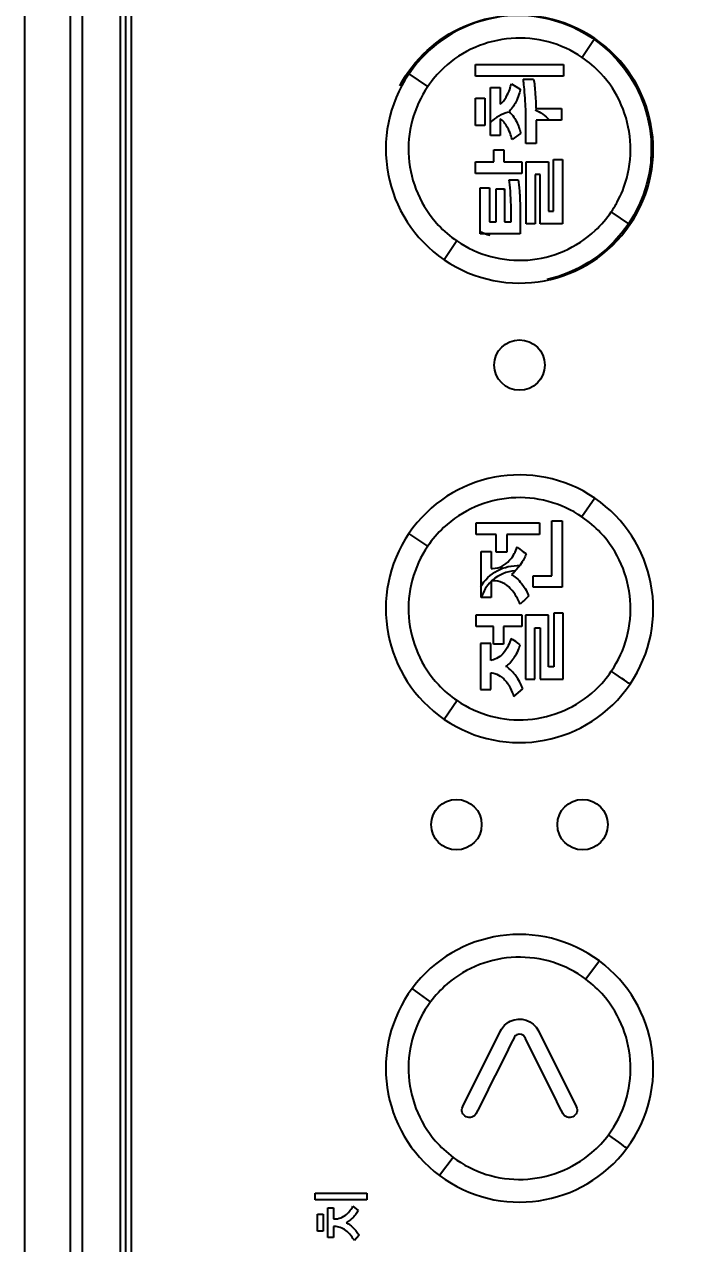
# Model space of a CAD drawing. Header units: millimetres. Extents: x 28 to 3046, y 8 to 3716.
# Drawn here: x 895.29 to 921.46, y 1261.93 to 1310.21 of the extents above; entities that cross this region are included whole.
import ezdxf

# ---------------------------------------------------------------- set-up
doc = ezdxf.new("R2010")
doc.units = ezdxf.units.MM
doc.layers.get('Defpoints').update_dxf_attribs({"linetype": 'CONTINUOUS'})
doc.layers.add('1LINE', color=7, linetype='CONTINUOUS')
doc.styles.add('Annotative', font='malgun.ttf')
doc.dimstyles.new('WOO', dxfattribs={"dimtxt": 20, "dimasz": 2, "dimexe": 1.25, "dimexo": 0.3, "dimgap": 1, "dimtad": 1, "dimdec": 1, "dimzin": 1, "dimdsep": 46, "dimtxsty": 'Annotative', "dimcen": 0, "dimclrd": 1, "dimclre": 1, "dimclrt": 2, "dimadec": 0, "dimazin": 0, "dimtfac": 1, "dimtdec": 1, "dimtofl": 0, "dimtmove": 0, "dimatfit": 3, "dimfxl": 0, "dimarcsym": 0})

# ---------------------------------------------------------------- blocks, each defined once
blk = doc.blocks.new('*D8')
at = {"layer": '1LINE', "color": 1, "lineweight": -2}
for p, q in [((895.291, 1316.345), (895.291, 1490.403)), ((1363.902, 1161.266), (1363.902, 1490.403)), ((897.291, 1489.153), (1361.902, 1489.153))]:
    blk.add_line(p, q, dxfattribs=at)
at = {"layer": '1LINE', "color": 1}
for points in [[(897.291, 1489.486), (897.291, 1488.819), (895.291, 1489.153)], [(1361.902, 1489.486), (1361.902, 1488.819), (1363.902, 1489.153)]]:
    blk.add_solid(points, dxfattribs=at)
at = {"layer": 'Defpoints', "color": 0}
for p in [(1363.902, 1489.153), (895.291, 1316.045), (1363.902, 1160.966)]:
    blk.add_point(p, dxfattribs=at)
at = {"layer": '1LINE', "color": 2, "insert": (1150.647, 1500.486), "char_height": 20, "attachment_point": 5, "style": 'Annotative'}
blk.add_mtext('468', dxfattribs=at)

msp = doc.modelspace()

# ---------------------------------------------------------------- linework, layer by layer
at = {"layer": '1LINE', "linetype": 'Continuous'}
for p, q in [((895.291, 1316.045), (895.291, 1165.816)), ((897.12, 1172.706), (897.12, 1316.248)), ((897.585, 1316.248), (897.585, 1172.709)), ((899.101, 1177.179), (899.101, 1316.262)), ((899.301, 1316.262), (899.301, 1177.179)), ((917.903, 1309.649), (917.396, 1308.905)), ((913.176, 1308.162), (913.176, 1308.622)), ((913.176, 1308.622), (916.663, 1308.622)), ((916.663, 1308.622), (916.663, 1308.162)), ((911.281, 1307.751), (910.537, 1308.258)), ((916.663, 1308.162), (913.176, 1308.162)), ((913.168, 1307.294), (913.54, 1307.294)), ((913.168, 1306.212), (913.168, 1307.294)), ((913.54, 1307.294), (913.54, 1306.212)), ((913.54, 1306.212), (913.168, 1306.212)), ((913.901, 1304.769), (913.901, 1305.245)), ((913.901, 1305.245), (914.289, 1305.245)), ((914.289, 1305.245), (914.289, 1304.769)), ((913.176, 1304.769), (913.901, 1304.769)), ((913.176, 1304.31), (913.176, 1304.769)), ((914.289, 1304.769), (915.006, 1304.769)), ((915.006, 1304.769), (915.006, 1304.31)), ((915.177, 1302.309), (915.177, 1304.769)), ((915.177, 1304.769), (916.069, 1304.769)), ((916.069, 1304.769), (916.069, 1302.812)), ((916.262, 1302.812), (916.262, 1304.861)), ((916.262, 1304.861), (916.623, 1304.861)), ((916.623, 1304.861), (916.623, 1302.313)), ((915.006, 1304.31), (913.176, 1304.31)), ((915.732, 1304.275), (915.537, 1304.275)), ((915.537, 1304.275), (915.537, 1302.309)), ((915.732, 1302.313), (915.732, 1304.275)), ((916.069, 1302.812), (916.262, 1302.812)), ((919.293, 1302.283), (918.55, 1302.791)), ((915.537, 1302.309), (915.177, 1302.309)), ((916.623, 1302.313), (915.732, 1302.313)), ((912.436, 1301.636), (911.928, 1300.893)), ((917.897, 1291.453), (917.391, 1290.708)), ((913.192, 1290.013), (913.192, 1290.473)), ((913.192, 1290.473), (915.712, 1290.473)), ((915.712, 1290.473), (915.712, 1290.013)), ((916.2, 1290.548), (916.6, 1290.548)), ((916.2, 1288.381), (916.2, 1290.548)), ((916.6, 1290.548), (916.6, 1287.921)), ((911.278, 1289.546), (910.534, 1290.052)), ((913.989, 1290.013), (913.192, 1290.013)), ((913.989, 1289.317), (913.989, 1290.013)), ((915.712, 1290.013), (914.408, 1290.013)), ((914.408, 1290.013), (914.408, 1289.317)), ((914.408, 1289.317), (913.989, 1289.317)), ((915.462, 1287.921), (915.462, 1288.381)), ((915.462, 1288.381), (916.2, 1288.381)), ((916.6, 1287.921), (915.462, 1287.921)), ((913.192, 1286.828), (915.01, 1286.828)), ((913.192, 1286.368), (913.192, 1286.828)), ((915.01, 1286.828), (915.01, 1286.368)), ((916.271, 1286.902), (916.271, 1284.775)), ((916.639, 1286.902), (916.271, 1286.902)), ((916.639, 1284.279), (916.639, 1286.902)), ((913.889, 1286.368), (913.192, 1286.368)), ((913.889, 1285.671), (913.889, 1286.368)), ((915.01, 1286.368), (914.274, 1286.368)), ((914.274, 1286.368), (914.274, 1285.671)), ((915.157, 1286.815), (915.157, 1284.279)), ((916.065, 1286.815), (915.157, 1286.815)), ((916.065, 1284.775), (916.065, 1286.815)), ((915.522, 1284.279), (915.522, 1286.316)), ((915.522, 1286.316), (915.728, 1286.316)), ((915.728, 1286.316), (915.728, 1284.279)), ((914.274, 1285.671), (913.889, 1285.671)), ((916.271, 1284.775), (916.065, 1284.775)), ((915.157, 1284.279), (915.522, 1284.279)), ((915.728, 1284.279), (916.639, 1284.279)), ((912.441, 1283.433), (911.935, 1282.689)), ((918.082, 1273.121), (917.544, 1272.399)), ((911.387, 1271.5), (910.665, 1272.038)), ((912.287, 1265.343), (911.749, 1264.621)), ((906.821, 1263.659), (906.821, 1263.928)), ((906.821, 1263.928), (908.866, 1263.928)), ((908.866, 1263.659), (906.821, 1263.659)), ((908.866, 1263.928), (908.866, 1263.659)), ((906.905, 1262.419), (906.905, 1263.096)), ((906.905, 1263.096), (907.132, 1263.096)), ((907.132, 1263.096), (907.132, 1262.419)), ((907.132, 1262.419), (906.905, 1262.419))]:
    msp.add_line(p, q, dxfattribs=at)
for centre in [(914.915, 1296.721), (912.415, 1278.521), (917.415, 1278.521)]:
    msp.add_circle(centre, 1, dxfattribs=at)
at = {"layer": '1LINE', "linetype": 'Continuous', "extrusion": (0, 0, -1)}
for centre, radius, start, end in [((-914.84, 1305.279), 5.3, 28.144, 257.1864), ((-914.84, 1305.279), 1.701, 114.1707, 137.3401), ((-914.84, 1305.279), 1.701, 287.8312, 290.1655), ((-914.84, 1287.079), 1.701, 30.1782, 93.2794)]:
    msp.add_arc(centre, radius, start, end, dxfattribs=at)
at = {"layer": '1LINE', "linetype": 'Continuous'}
for centre, radius, start, end in [((914.84, 1305.279), 1.5, 103.8262, 135.568), ((914.84, 1305.279), 3.589, 245.5328, 252.0717), ((914.84, 1287.079), 1.5, 94.2581, 131.7825), ((914.84, 1287.079), 1.5, 134.2519, 163.0295)]:
    msp.add_arc(centre, radius, start, end, dxfattribs=at)
for centre, major_axis, ratio, end_param in [((918.553, 1284.596), (0.744, -0.506), 0.000129, 1.57023), ((918.443, 1266.242), (0.722, -0.538), 0.000146, 1.570135)]:
    msp.add_ellipse(centre, major_axis=major_axis, ratio=ratio, start_param=0, end_param=end_param, dxfattribs=at)
for points in [[(899.526, 1316.255), (899.526, 1316.255), (899.526, 1177.171), (899.526, 1177.171)], [(917.903, 1309.649), (915.484, 1311.298), (912.187, 1310.676), (910.537, 1308.258)], [(919.293, 1302.283), (920.944, 1304.702), (920.321, 1307.999), (917.903, 1309.649)], [(910.537, 1308.258), (908.888, 1305.84), (909.511, 1302.542), (911.928, 1300.893)], [(913.77, 1305.812), (913.77, 1305.812), (913.77, 1307.718), (913.77, 1307.718)], [(913.77, 1307.718), (913.77, 1307.718), (914.151, 1307.718), (914.15, 1307.718)], [(914.15, 1307.718), (914.15, 1307.718), (914.15, 1307.056), (914.15, 1307.056)], [(914.385, 1307.338), (914.448, 1307.446), (914.494, 1307.546), (914.525, 1307.638)], [(914.525, 1307.638), (914.555, 1307.731), (914.577, 1307.806), (914.591, 1307.864)], [(914.591, 1307.864), (914.591, 1307.864), (914.947, 1307.647), (914.947, 1307.647)], [(914.947, 1307.647), (914.937, 1307.599), (914.917, 1307.528), (914.89, 1307.434)], [(915.128, 1307.415), (915.102, 1307.744), (915.081, 1307.953), (915.062, 1308.043)], [(915.062, 1308.043), (915.062, 1308.043), (915.47, 1308.043), (915.47, 1308.043)], [(915.47, 1308.043), (915.502, 1307.9), (915.526, 1307.7), (915.542, 1307.443)], [(914.15, 1307.056), (914.193, 1307.085), (914.234, 1307.124), (914.274, 1307.175)], [(914.274, 1307.175), (914.313, 1307.225), (914.35, 1307.279), (914.385, 1307.338)], [(914.769, 1307.139), (914.729, 1307.063), (914.684, 1306.99), (914.634, 1306.922)], [(914.89, 1307.434), (914.862, 1307.34), (914.822, 1307.242), (914.769, 1307.139)], [(915.165, 1306.573), (915.165, 1306.806), (915.152, 1307.086), (915.128, 1307.415)], [(915.542, 1307.443), (915.557, 1307.185), (915.565, 1306.997), (915.565, 1306.878)], [(914.634, 1306.922), (914.584, 1306.852), (914.538, 1306.799), (914.495, 1306.763)], [(914.495, 1306.763), (914.532, 1306.736), (914.582, 1306.684), (914.644, 1306.605)], [(915.565, 1306.878), (915.565, 1306.878), (916.583, 1306.878), (916.583, 1306.878)], [(916.583, 1306.878), (916.583, 1306.878), (916.583, 1306.422), (916.583, 1306.423)], [(914.301, 1306.341), (914.253, 1306.403), (914.204, 1306.448), (914.15, 1306.477)], [(914.15, 1306.477), (914.15, 1306.477), (914.15, 1305.812), (914.15, 1305.812)], [(914.428, 1306.148), (914.391, 1306.215), (914.349, 1306.279), (914.301, 1306.341)], [(914.562, 1305.851), (914.536, 1305.933), (914.492, 1306.033), (914.428, 1306.148)], [(914.644, 1306.605), (914.706, 1306.525), (914.755, 1306.447), (914.793, 1306.371)], [(914.793, 1306.371), (914.843, 1306.274), (914.88, 1306.181), (914.906, 1306.095)], [(915.165, 1305.495), (915.165, 1305.495), (915.165, 1306.573), (915.165, 1306.573)], [(916.583, 1306.423), (916.583, 1306.423), (915.569, 1306.423), (915.569, 1306.423)], [(915.569, 1306.423), (915.569, 1306.423), (915.569, 1305.495), (915.569, 1305.495)], [(914.151, 1305.812), (914.15, 1305.812), (913.77, 1305.812), (913.77, 1305.812)], [(914.622, 1305.65), (914.609, 1305.703), (914.589, 1305.769), (914.562, 1305.851)], [(914.959, 1305.899), (914.959, 1305.899), (914.622, 1305.65), (914.622, 1305.65)], [(914.906, 1306.095), (914.93, 1306.009), (914.948, 1305.944), (914.959, 1305.899)], [(915.569, 1305.495), (915.569, 1305.495), (915.166, 1305.495), (915.165, 1305.495)], [(913.354, 1301.921), (913.354, 1301.921), (913.354, 1303.736), (913.354, 1303.736)], [(913.354, 1303.736), (913.354, 1303.736), (913.73, 1303.736), (913.731, 1303.736)], [(913.731, 1303.736), (913.731, 1303.736), (913.731, 1302.388), (913.731, 1302.388)], [(914.553, 1303.607), (914.541, 1303.8), (914.526, 1303.951), (914.507, 1304.057)], [(914.507, 1304.057), (914.507, 1304.057), (914.863, 1304.057), (914.864, 1304.057)], [(914.864, 1304.057), (914.879, 1303.948), (914.895, 1303.799), (914.911, 1303.608)], [(913.984, 1302.388), (913.984, 1302.388), (913.984, 1303.696), (913.984, 1303.696)], [(913.984, 1303.696), (913.984, 1303.696), (914.325, 1303.696), (914.325, 1303.696)], [(914.325, 1303.696), (914.325, 1303.696), (914.325, 1302.388), (914.325, 1302.388)], [(914.578, 1303.058), (914.574, 1303.23), (914.565, 1303.413), (914.553, 1303.607)], [(914.911, 1303.608), (914.927, 1303.418), (914.937, 1303.202), (914.939, 1302.959)], [(914.578, 1302.388), (914.578, 1302.388), (914.578, 1303.058), (914.578, 1303.058)], [(914.939, 1302.959), (914.939, 1302.959), (914.943, 1301.921), (914.943, 1301.921)], [(911.928, 1300.893), (914.346, 1299.243), (917.644, 1299.865), (919.293, 1302.283)], [(913.731, 1302.388), (913.731, 1302.388), (913.984, 1302.388), (913.984, 1302.388)], [(914.325, 1302.388), (914.325, 1302.388), (914.578, 1302.388), (914.578, 1302.388)], [(914.943, 1301.921), (914.943, 1301.921), (913.354, 1301.921), (913.354, 1301.921)], [(917.897, 1291.453), (915.477, 1293.099), (912.181, 1292.472), (910.534, 1290.052)], [(919.297, 1284.089), (920.944, 1286.51), (920.317, 1289.806), (917.897, 1291.453)], [(910.534, 1290.052), (908.887, 1287.632), (909.514, 1284.336), (911.935, 1282.689)], [(913.39, 1287.513), (913.39, 1287.513), (913.39, 1289.344), (913.39, 1289.344)], [(913.39, 1289.344), (913.39, 1289.344), (913.798, 1289.344), (913.798, 1289.344)], [(913.798, 1289.344), (913.798, 1289.344), (913.798, 1288.67), (913.798, 1288.67)], [(914.523, 1288.991), (914.605, 1289.091), (914.667, 1289.179), (914.709, 1289.257)], [(914.709, 1289.257), (914.752, 1289.333), (914.789, 1289.42), (914.82, 1289.518)], [(914.82, 1289.518), (914.82, 1289.518), (915.177, 1289.24), (915.177, 1289.241)], [(915.177, 1289.24), (915.154, 1289.175), (915.124, 1289.107), (915.09, 1289.041)], [(913.85, 1288.67), (913.99, 1288.67), (914.117, 1288.699), (914.23, 1288.757)], [(914.23, 1288.757), (914.343, 1288.816), (914.441, 1288.893), (914.523, 1288.991)], [(914.935, 1288.793), (914.882, 1288.719), (914.828, 1288.653), (914.771, 1288.595)], [(915.09, 1289.041), (915.056, 1288.973), (915.004, 1288.891), (914.935, 1288.793)], [(913.798, 1288.67), (913.798, 1288.67), (913.85, 1288.67), (913.85, 1288.67)], [(914.771, 1288.595), (914.714, 1288.537), (914.656, 1288.482), (914.595, 1288.429)], [(914.595, 1288.429), (914.66, 1288.392), (914.727, 1288.343), (914.795, 1288.284)], [(914.795, 1288.284), (914.862, 1288.225), (914.929, 1288.153), (914.995, 1288.068)], [(913.85, 1288.183), (913.85, 1288.183), (913.798, 1288.183), (913.798, 1288.183)], [(913.798, 1288.183), (913.798, 1288.183), (913.798, 1287.513), (913.798, 1287.513)], [(914.246, 1288.1), (914.125, 1288.155), (913.992, 1288.183), (913.85, 1288.183)], [(914.551, 1287.877), (914.469, 1287.97), (914.368, 1288.044), (914.246, 1288.1)], [(914.789, 1287.553), (914.728, 1287.655), (914.649, 1287.764), (914.551, 1287.877)], [(914.995, 1288.068), (915.068, 1287.975), (915.128, 1287.887), (915.174, 1287.802)], [(915.174, 1287.802), (915.218, 1287.717), (915.256, 1287.643), (915.288, 1287.577)], [(913.798, 1287.513), (913.798, 1287.513), (913.39, 1287.513), (913.39, 1287.513)], [(914.944, 1287.248), (914.901, 1287.348), (914.85, 1287.449), (914.789, 1287.553)], [(915.288, 1287.577), (915.288, 1287.577), (914.943, 1287.248), (914.944, 1287.248)], [(914.582, 1285.892), (914.559, 1285.81), (914.522, 1285.716), (914.472, 1285.609)], [(914.944, 1285.643), (914.944, 1285.643), (914.583, 1285.892), (914.582, 1285.892)], [(913.366, 1285.699), (913.366, 1285.699), (913.366, 1283.867), (913.366, 1283.867)], [(913.774, 1285.699), (913.775, 1285.699), (913.366, 1285.699), (913.366, 1285.699)], [(913.774, 1285.028), (913.774, 1285.028), (913.774, 1285.699), (913.774, 1285.699)], [(914.472, 1285.609), (914.422, 1285.502), (914.348, 1285.393), (914.25, 1285.283)], [(914.698, 1285.128), (914.771, 1285.234), (914.825, 1285.33), (914.858, 1285.417)], [(914.858, 1285.417), (914.891, 1285.504), (914.919, 1285.579), (914.944, 1285.643)], [(914.006, 1285.101), (913.913, 1285.057), (913.835, 1285.033), (913.774, 1285.028)], [(914.25, 1285.283), (914.181, 1285.203), (914.1, 1285.142), (914.006, 1285.101)], [(914.377, 1284.79), (914.422, 1284.82), (914.473, 1284.863), (914.529, 1284.922)], [(914.529, 1284.922), (914.586, 1284.98), (914.642, 1285.048), (914.698, 1285.128)], [(913.774, 1284.538), (913.835, 1284.535), (913.914, 1284.515), (914.01, 1284.478)], [(913.774, 1283.867), (913.774, 1283.867), (913.774, 1284.538), (913.774, 1284.538)], [(914.01, 1284.478), (914.107, 1284.441), (914.2, 1284.378), (914.29, 1284.291)], [(914.555, 1284.656), (914.494, 1284.714), (914.435, 1284.759), (914.377, 1284.79)], [(914.738, 1284.45), (914.676, 1284.53), (914.616, 1284.598), (914.555, 1284.656)], [(914.929, 1284.157), (914.881, 1284.247), (914.816, 1284.344), (914.738, 1284.45)], [(911.935, 1282.689), (914.354, 1281.043), (917.651, 1281.67), (919.297, 1284.089)], [(914.29, 1284.291), (914.39, 1284.194), (914.473, 1284.077), (914.539, 1283.943)], [(914.539, 1283.943), (914.605, 1283.808), (914.656, 1283.691), (914.69, 1283.594)], [(915.046, 1283.895), (915.017, 1283.979), (914.978, 1284.067), (914.929, 1284.157)], [(913.366, 1283.867), (913.366, 1283.867), (913.774, 1283.867), (913.774, 1283.867)], [(914.69, 1283.594), (914.69, 1283.594), (915.046, 1283.895), (915.046, 1283.895)], [(918.082, 1273.121), (915.735, 1274.87), (912.414, 1274.385), (910.665, 1272.038)], [(919.166, 1265.704), (920.915, 1268.052), (920.43, 1271.372), (918.082, 1273.121)], [(910.665, 1272.038), (908.917, 1269.69), (909.402, 1266.37), (911.749, 1264.621)], [(914.54, 1270.733), (914.955, 1270.939), (915.459, 1270.772), (915.666, 1270.357)], [(914.165, 1270.357), (914.246, 1270.52), (914.378, 1270.651), (914.54, 1270.733)], [(912.664, 1267.354), (912.664, 1267.354), (914.165, 1270.357), (914.165, 1270.357)], [(914.702, 1270.088), (914.702, 1270.089), (913.2, 1267.087), (913.2, 1267.087)], [(914.808, 1270.197), (914.762, 1270.173), (914.724, 1270.135), (914.702, 1270.089)], [(915.13, 1270.089), (915.07, 1270.208), (914.927, 1270.256), (914.808, 1270.197)], [(916.631, 1267.087), (916.631, 1267.087), (915.13, 1270.088), (915.13, 1270.089)], [(915.666, 1270.357), (915.666, 1270.357), (917.167, 1267.354), (917.167, 1267.354)], [(912.798, 1266.952), (912.649, 1267.027), (912.59, 1267.206), (912.664, 1267.354)], [(913.2, 1267.087), (913.126, 1266.939), (912.946, 1266.878), (912.798, 1266.952)], [(917.033, 1266.952), (916.885, 1266.878), (916.705, 1266.939), (916.631, 1267.087)], [(917.167, 1267.354), (917.241, 1267.206), (917.181, 1267.027), (917.033, 1266.952)], [(911.749, 1264.621), (914.096, 1262.872), (917.417, 1263.357), (919.166, 1265.704)], [(907.316, 1262.167), (907.316, 1262.167), (907.316, 1263.341), (907.316, 1263.341)], [(907.316, 1263.341), (907.316, 1263.341), (907.548, 1263.341), (907.548, 1263.341)], [(907.548, 1263.341), (907.548, 1263.341), (907.548, 1262.903), (907.548, 1262.903)], [(908.053, 1263.085), (908.113, 1263.139), (908.166, 1263.193), (908.208, 1263.248)], [(908.208, 1263.248), (908.252, 1263.304), (908.287, 1263.36), (908.314, 1263.417)], [(908.314, 1263.417), (908.314, 1263.417), (908.523, 1263.238), (908.523, 1263.238)], [(908.523, 1263.238), (908.501, 1263.201), (908.472, 1263.159), (908.438, 1263.109)], [(907.548, 1262.903), (907.548, 1262.903), (907.599, 1262.903), (907.599, 1262.903)], [(907.599, 1262.903), (907.666, 1262.903), (907.742, 1262.92), (907.829, 1262.952)], [(907.829, 1262.952), (907.915, 1262.984), (907.989, 1263.029), (908.053, 1263.085)], [(908.177, 1262.841), (908.132, 1262.806), (908.088, 1262.778), (908.048, 1262.757)], [(908.048, 1262.757), (908.08, 1262.743), (908.12, 1262.719), (908.171, 1262.685)], [(908.171, 1262.685), (908.223, 1262.65), (908.275, 1262.606), (908.328, 1262.552)], [(908.306, 1262.954), (908.266, 1262.914), (908.224, 1262.876), (908.177, 1262.841)], [(908.438, 1263.109), (908.403, 1263.06), (908.359, 1263.009), (908.306, 1262.954)], [(907.599, 1262.605), (907.599, 1262.605), (907.548, 1262.605), (907.548, 1262.605)], [(907.548, 1262.605), (907.548, 1262.605), (907.548, 1262.166), (907.548, 1262.167)], [(907.811, 1262.566), (907.732, 1262.592), (907.661, 1262.605), (907.599, 1262.605)], [(908.037, 1262.445), (907.965, 1262.5), (907.891, 1262.539), (907.811, 1262.566)], [(908.235, 1262.244), (908.176, 1262.322), (908.11, 1262.39), (908.037, 1262.445)], [(908.37, 1262.045), (908.34, 1262.1), (908.295, 1262.166), (908.235, 1262.244)], [(908.328, 1262.552), (908.376, 1262.504), (908.419, 1262.456), (908.458, 1262.406)], [(908.558, 1262.264), (908.558, 1262.264), (908.37, 1262.045), (908.37, 1262.045)], [(908.458, 1262.406), (908.498, 1262.358), (908.531, 1262.31), (908.558, 1262.264)], [(907.548, 1262.167), (907.548, 1262.167), (907.317, 1262.167), (907.316, 1262.167)]]:
    msp.add_open_spline(points, degree=3, dxfattribs=at)
for points, knots in [([(917.396, 1308.905), (916.99, 1309.182), (916.531, 1309.395), (915.581, 1309.649), (915.077, 1309.696), (914.097, 1309.621), (913.606, 1309.5), (912.701, 1309.107), (912.275, 1308.827), (911.676, 1308.267), (911.463, 1308.018), (911.281, 1307.751)], [0, 0, 0, 0, 0.214542, 0.214542, 0.429154, 0.429154, 0.643506, 0.643506, 0.859805, 0.859805, 1, 1, 1, 1]), ([(918.55, 1302.79), (918.635, 1302.915), (918.713, 1303.043), (918.949, 1303.476), (919.078, 1303.799), (919.294, 1304.605), (919.341, 1305.109), (919.267, 1306.089), (919.145, 1306.579), (918.752, 1307.484), (918.473, 1307.91), (917.913, 1308.509), (917.664, 1308.723), (917.396, 1308.905)], [0, 0, 0, 0, 0.064772, 0.064772, 0.213498, 0.213498, 0.428371, 0.428371, 0.642957, 0.642957, 0.859498, 0.859498, 1, 1, 1, 1]), ([(911.281, 1307.751), (911.004, 1307.345), (910.792, 1306.886), (910.537, 1305.936), (910.491, 1305.433), (910.565, 1304.453), (910.686, 1303.963), (911.079, 1303.058), (911.358, 1302.631), (911.918, 1302.032), (912.168, 1301.819), (912.436, 1301.636)], [0, 0, 0, 0, 0.214462, 0.214462, 0.428989, 0.428989, 0.643325, 0.643325, 0.859635, 0.859635, 1, 1, 1, 1]), ([(912.436, 1301.636), (912.842, 1301.359), (913.3, 1301.147), (914.25, 1300.892), (914.753, 1300.846), (915.733, 1300.919), (916.223, 1301.04), (917.128, 1301.434), (917.554, 1301.713), (918.154, 1302.273), (918.367, 1302.522), (918.55, 1302.79)], [0, 0, 0, 0, 0.214445, 0.214445, 0.428956, 0.428956, 0.643251, 0.643251, 0.859524, 0.859524, 1, 1, 1, 1]), ([(917.391, 1290.708), (916.985, 1290.985), (916.526, 1291.197), (915.575, 1291.45), (915.072, 1291.496), (914.092, 1291.421), (913.602, 1291.299), (912.697, 1290.904), (912.271, 1290.624), (911.673, 1290.064), (911.46, 1289.814), (911.278, 1289.546)], [0, 0, 0, 0, 0.214523, 0.214523, 0.429117, 0.429117, 0.643433, 0.643433, 0.859674, 0.859674, 1, 1, 1, 1]), ([(918.553, 1284.596), (918.83, 1285.002), (919.041, 1285.461), (919.295, 1286.411), (919.341, 1286.915), (919.265, 1287.895), (919.144, 1288.385), (918.749, 1289.29), (918.469, 1289.716), (917.909, 1290.313), (917.659, 1290.526), (917.391, 1290.708)], [0, 0, 0, 0, 0.21453, 0.21453, 0.429147, 0.429147, 0.643492, 0.643492, 0.85975, 0.85975, 1, 1, 1, 1]), ([(911.278, 1289.546), (911.001, 1289.14), (910.79, 1288.681), (910.536, 1287.731), (910.49, 1287.228), (910.566, 1286.248), (910.687, 1285.758), (911.082, 1284.854), (911.361, 1284.428), (911.922, 1283.829), (912.172, 1283.616), (912.441, 1283.433)], [0, 0, 0, 0, 0.214427, 0.214427, 0.428922, 0.428922, 0.643171, 0.643171, 0.859396, 0.859396, 1, 1, 1, 1]), ([(912.441, 1283.433), (912.847, 1283.157), (913.306, 1282.945), (914.256, 1282.692), (914.759, 1282.646), (915.739, 1282.721), (916.229, 1282.843), (917.133, 1283.237), (917.559, 1283.517), (918.158, 1284.078), (918.371, 1284.327), (918.553, 1284.596)], [0, 0, 0, 0, 0.214458, 0.214458, 0.428985, 0.428985, 0.643274, 0.643274, 0.859542, 0.859542, 1, 1, 1, 1]), ([(917.544, 1272.399), (917.15, 1272.693), (916.701, 1272.924), (915.763, 1273.218), (915.262, 1273.285), (914.28, 1273.252), (913.785, 1273.152), (912.864, 1272.797), (912.427, 1272.535), (911.805, 1272.001), (911.581, 1271.76), (911.387, 1271.5)], [0, 0, 0, 0, 0.214454, 0.214454, 0.428977, 0.428977, 0.643259, 0.643259, 0.85954, 0.85954, 1, 1, 1, 1]), ([(918.444, 1266.242), (918.738, 1266.636), (918.969, 1267.086), (919.263, 1268.024), (919.33, 1268.525), (919.297, 1269.508), (919.196, 1270.003), (918.841, 1270.923), (918.579, 1271.361), (918.045, 1271.982), (917.804, 1272.206), (917.544, 1272.399)], [0, 0, 0, 0, 0.214493, 0.214493, 0.429074, 0.429074, 0.643409, 0.643409, 0.859669, 0.859669, 1, 1, 1, 1]), ([(911.387, 1271.5), (911.093, 1271.106), (910.862, 1270.656), (910.568, 1269.718), (910.501, 1269.217), (910.534, 1268.234), (910.635, 1267.739), (910.991, 1266.819), (911.252, 1266.381), (911.787, 1265.76), (912.027, 1265.537), (912.287, 1265.343)], [0, 0, 0, 0, 0.21451, 0.21451, 0.429088, 0.429088, 0.64342, 0.64342, 0.859677, 0.859677, 1, 1, 1, 1]), ([(912.287, 1265.343), (912.681, 1265.049), (913.13, 1264.818), (914.068, 1264.524), (914.569, 1264.457), (915.552, 1264.49), (916.047, 1264.591), (916.967, 1264.946), (917.405, 1265.207), (918.027, 1265.742), (918.25, 1265.982), (918.444, 1266.242)], [0, 0, 0, 0, 0.214444, 0.214444, 0.42895, 0.42895, 0.643298, 0.643298, 0.859646, 0.859646, 1, 1, 1, 1])]:
    msp.add_open_spline(points, degree=3, knots=knots, dxfattribs=at)

# ---------------------------------------------------------------- dimensions: what is measured, and where the dimension line sits
at = {"layer": '1LINE'}
dim = msp.add_linear_dim(base=(1363.902, 1489.153), p1=(895.291, 1316.045), p2=(1363.902, 1160.966), text='468', dimstyle='WOO', override={"dimdec": 0}, dxfattribs=at)
dim.commit()
dim.dimension.update_dxf_attribs({"geometry": '*D8', "text_midpoint": (1150.647, 1489.153), "dimtype": 160})

doc.saveas('drawing.dxf')
